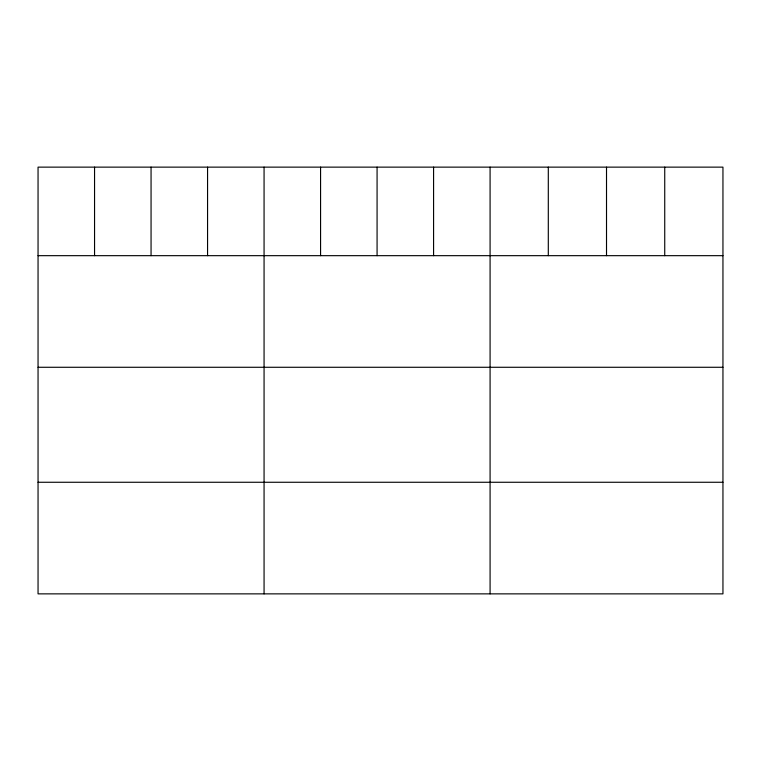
<?xml version="1.0" encoding="UTF-8"?>
<svg xmlns="http://www.w3.org/2000/svg" width="761" height="761" viewBox="0 0 761 761"><rect width="100%" height="100%" fill="white"/><g stroke="black" fill="none" stroke-linecap="round" stroke-linejoin="round"><path stroke-width="1.14" d="M722.95 255.667L722.95 593.865L38.05 593.865L38.05 167.135L722.95 167.135L722.95 255.667L38.05 255.667M38.05 367.278L722.95 367.278M38.05 482.265L722.95 482.265M664.733 167.135L664.733 255.667M606.517 167.135L606.517 255.667M548.301 167.135L548.301 255.667M490.084 167.135L490.084 593.865M433.58 167.135L433.58 255.667M377.075 167.135L377.075 255.667M320.571 167.135L320.571 255.667M264.067 167.135L264.067 593.865M207.563 167.135L207.563 255.667M151.059 167.135L151.059 255.667M94.554 167.135L94.554 255.667"/></g></svg>
